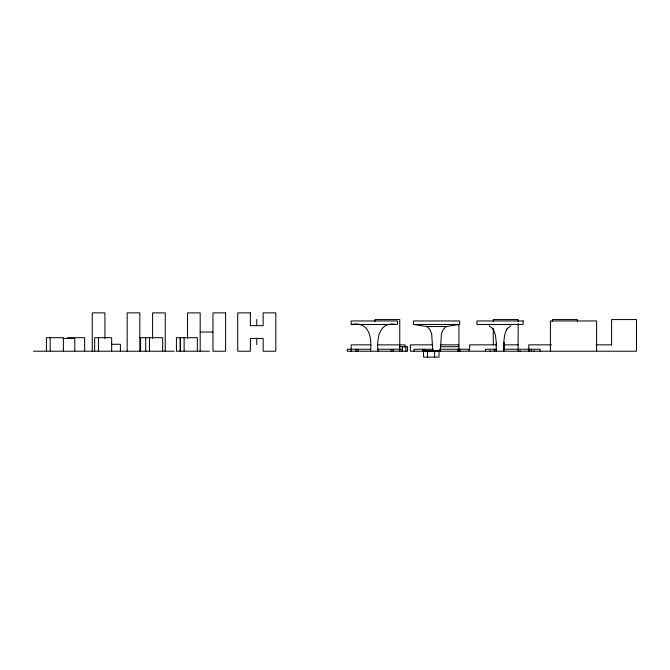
<?xml version="1.0" encoding="UTF-8"?>
<svg xmlns="http://www.w3.org/2000/svg" width="670" height="670" viewBox="0 0 670 670"><rect width="100%" height="100%" fill="white"/><g stroke="black" fill="none" stroke-linecap="round" stroke-linejoin="round"><path stroke-width="1" d="M370.56 351.214C371.976 337.236 369.237 321.056 351.189 324.464L351.189 320.955L397.394 320.955L397.394 324.464L351.189 324.464M496.336 350.536L496.311 351.214L496.294 349.246L485.49 349.246L485.49 351.214M503.756 342.445L504.619 335.159L506.478 329.833A10.318 7.303 89.9 0 1 507.383 328.493L510.992 325.846M440.282 351.214L441.455 333.836L443.289 329.364L446.178 326.533L459.662 324.464L459.662 320.955L413.457 320.955L413.457 324.464L426.932 326.533L446.178 326.533M396.079 324.464C379.128 321.139 376.59 338.651 378.014 351.214M413.457 324.464L459.662 324.464M200.188 332.044L212.968 332.044M67.695 337.697L84.68 337.697L84.68 351.214M139.787 337.697L162.684 337.697L162.684 351.214M63.097 338.434L74.78 338.434L74.78 351.214M111.421 344.279L120.416 344.279L120.416 351.214M370.82 344.849L351.189 344.849L351.189 351.214M377.972 344.849L405.166 344.908L405.166 347.613M432.05 344.849L410.341 344.849L410.341 351.214L468.724 351.214L468.724 349.246L439.411 349.246M440.316 344.849L458.917 344.849M496.395 344.849L469.611 344.849L469.611 351.214L636.5 351.214L636.5 319.557L611.601 319.557L611.601 344.849M503.656 344.849L518.186 344.849M551.51 344.849L528.772 344.849L528.772 351.214M596.166 344.849L611.702 344.849M399.337 346.767L407.553 346.767L407.553 351.214L347.295 351.214L347.295 349.246L370.56 349.246M440.24 346.7L458.917 346.7M377.721 349.246L401.95 349.246L401.95 351.214M433.18 349.246L414.068 349.246L414.068 351.214M503.178 349.246L540.146 349.246L540.146 351.214M33.5 351.214L174.192 351.214M209.383 351.214L176.428 351.214L176.428 337.697L197.332 337.697L197.332 351.214M489.075 325.846L492.676 328.501A10.318 7.286 89.9 0 1 493.581 329.841L495.448 335.159L496.336 343.208M426.932 326.533L429.822 329.364L431.664 333.836L432.837 351.214M503.731 350.536L503.756 351.214M596.618 351.214L596.618 320.955L550.413 320.955L550.413 351.214M577.339 321.575L577.339 319.557L552.44 319.557L552.44 321.575M534.057 350.561L534.057 351.214M531.335 349.246L531.335 351.214M529.342 349.246L529.342 351.214M520.087 350.561L520.087 351.214M518.186 321.575L518.186 319.557L493.288 319.557L493.288 321.575M518.186 323.602L518.094 351.214M494.309 349.246L494.309 351.214M493.288 328.66L493.288 344.849M490.139 350.561L490.139 351.214M459.913 349.246L459.913 351.214M458.917 324.439L458.917 351.214M457.92 349.246L457.92 351.214M434.604 350.82L434.604 357.118M427.544 350.82L427.544 357.118M424.88 349.246L424.88 351.214M422.887 349.246L422.887 351.214M405.878 346.767L405.878 351.214M402.494 346.767L402.494 351.214M399.755 351.214L399.755 319.557L374.857 319.557L374.857 321.575M393.139 349.246L393.139 351.214M391.146 349.246L391.146 351.214M358.107 349.246L358.107 351.214M356.113 349.246L356.113 351.214M256.769 319.481L256.769 325.654M256.769 338.434L256.769 344.606M200.188 351.214L200.188 312.882L187.541 312.882L187.541 338.434M184.124 337.697L184.124 351.214M180.347 337.697L180.347 351.214M180.205 337.697L180.205 351.214M165.256 351.214L165.256 312.882L152.601 312.882L152.601 338.434M149.477 337.697L149.477 351.214M145.7 337.697L145.7 351.214M140.566 337.697L140.566 351.214M139.821 351.214L139.821 312.882L127.174 312.882L127.174 351.214M111.656 351.214L111.656 337.697L94.671 337.697L94.671 351.214M104.914 338.434L104.914 312.882L92.259 312.882L92.259 351.214M98.44 337.697L98.44 351.214M63.382 351.214L63.382 337.697L46.398 337.697L46.398 351.214M50.175 337.697L50.175 351.214M504.175 350.494A71.95 50.401 90 0 1 504.167 342.479M506.486 329.841A10.318 7.286 -89.9 0 1 507.391 328.509M492.668 328.509A10.318 7.286 89.9 0 1 493.581 329.841M496.219 343.208A74.018 52.16 90 0 1 496.194 350.519M503.915 350.519A71.95 50.66 -90 0 1 503.915 342.462M225.622 312.882L212.968 312.882L212.968 351.214L225.622 351.214L225.622 312.882M250.379 312.882L237.724 312.882L237.724 351.214L250.379 351.214L250.379 338.434L263.159 338.434L263.159 351.214L275.814 351.214L275.814 312.882L263.159 312.882L263.159 325.654L250.379 325.654L250.379 312.882M523.136 320.955L476.931 320.955L476.931 324.464L523.136 324.464L523.136 320.955M439.043 350.82L423.532 350.82L423.532 357.118L439.043 357.118L439.043 350.82"/></g></svg>
